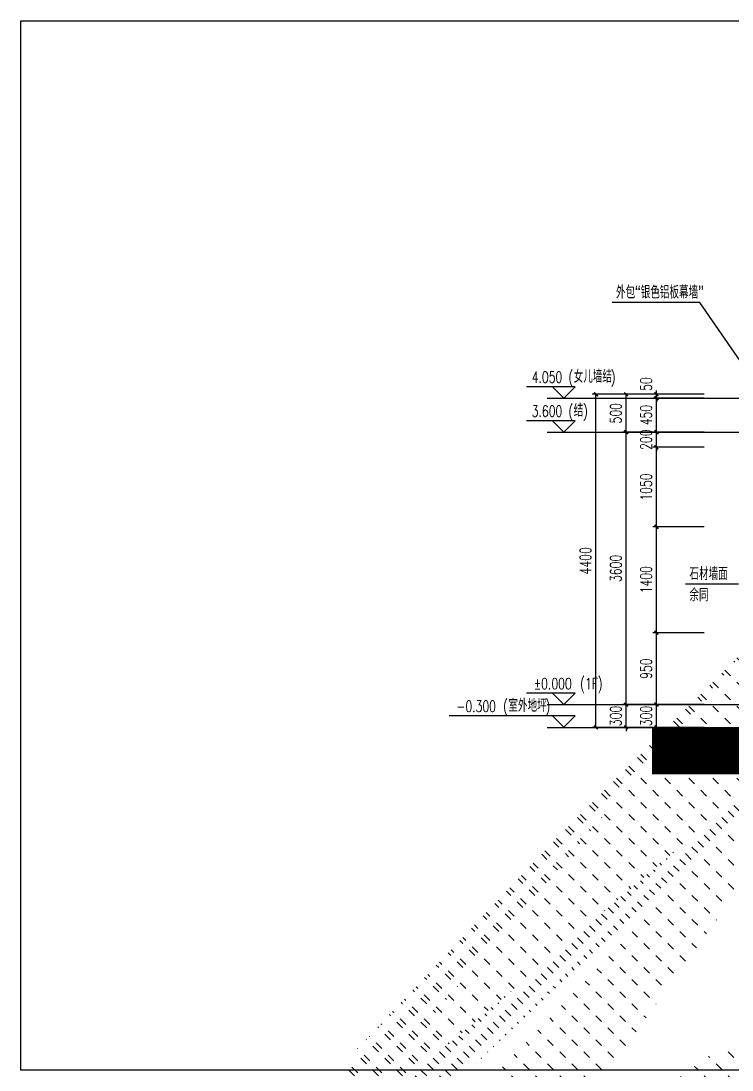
# Model space of a CAD drawing. Extents: x -4210259 to 293730, y -7499 to 868879.
# Drawn here: x -2377130 to -2367734, y 512410 to 526270 of the extents above; entities that cross this region are included whole.
import ezdxf

# ---------------------------------------------------------------- set-up
doc = ezdxf.new("R2010")
doc.units = 0
doc.header["$LTSCALE"] = 1000
doc.header["$MEASUREMENT"] = 0
doc.linetypes.add('DOTE', pattern=[2.4200000000000004, 2, -0.2, 0.02, -0.2])
doc.layers.get('Defpoints').update_dxf_attribs({"color": 210})
for name, color, linetype in [('A-AXIS-D', 1, 'Continuous'), ('A-AXIS-DOTE', 14, 'DOTE'), ('A-AXIS-DP', 126, 'Continuous'), ('A-AXIS-ELEV', 4, 'Continuous'), ('A-LIN-V', 9, 'Continuous'), ('DIM_SYMB', 3, 'Continuous'), ('PUB_TEXT', 7, 'Continuous')]:
    doc.layers.add(name, color=color, linetype=linetype)
doc.layers.add('A-WALL-HATCH', color=8, linetype='Continuous', lineweight=13)
doc.styles.add('_TCH_DIM', font='SIMPLEX', dxfattribs={"bigfont": 'GBCBIG'})
doc.styles.add('_TCH_DIM_T3', font='SIMPLEX', dxfattribs={"width": 0.7058823529411765, "bigfont": 'GBCBIG'})
doc.dimstyles.new('_TCH_ARCH&&50', dxfattribs={"dimtxt": 148.75, "dimasz": 50, "dimexe": 50, "dimexo": 50, "dimgap": 63.12500000000001, "dimtad": 1, "dimdec": 0, "dimzin": 0, "dimdsep": 46, "dimtxsty": '_TCH_DIM_T3', "dimblk": 'ARCHTICK', "dimcen": 0.09, "dimclrt": 7, "dimazin": 2, "dimtfac": 1, "dimtdec": 0, "dimtix": 1, "dimtmove": 2, "dimatfit": 3, "dimfxl": 0, "dimtolj": 1, "dimtzin": 0, "dimarcsym": 0})

# ---------------------------------------------------------------- blocks, each defined once
blk = doc.blocks.new('_ArchTick')
at = {"color": 0, "linetype": 'ByBlock', "const_width": 0.4}
blk.add_lwpolyline([(-0.5, -0.5), (0.5, 0.5)], dxfattribs=at)
blk = doc.blocks.new('*D866')
at = {"layer": 'A-AXIS-DP', "color": 0, "lineweight": -2}
for p, q in [((-2368100.000000001, 521337.4520265248), (-2368782.557540894, 521337.4520265248)), ((-2368100.000000001, 521287.4520265248), (-2368782.557540894, 521287.4520265248)), ((-2368732.557540894, 521337.4520265248), (-2368732.557540894, 521387.4520265248)), ((-2368732.557540894, 521287.4520265248), (-2368732.557540894, 521337.4520265248)), ((-2368732.557540894, 521287.4520265248), (-2368732.557540894, 521237.4520265248))]:
    blk.add_line(p, q, dxfattribs=at)
at = {"layer": 'Defpoints', "color": 0}
for p in [(-2368732.557540894, 521337.4520265248), (-2368050.000000001, 521337.4520265248), (-2368050.000000001, 521287.4520265248)]:
    blk.add_point(p, dxfattribs=at)
at = {"layer": 'A-AXIS-DP', "color": 0, "lineweight": -2, "xscale": 50, "yscale": 50, "zscale": 50}
for p, rotation in [((-2368732.557540894, 521337.4520265248), 270), ((-2368732.557540894, 521287.4520265248), 90)]:
    blk.add_blockref('_ArchTick', p, dxfattribs=dict(at, rotation=rotation))
at = {"layer": 'A-AXIS-DP', "color": 7, "insert": (-2368870.057540894, 521472.4520265246), "char_height": 148.75, "attachment_point": 5, "rotation": 90, "style": '_TCH_DIM_T3'}
blk.add_mtext('\\A1;50', dxfattribs=at)
blk = doc.blocks.new('*D867')
at = {"layer": 'A-AXIS-DP', "color": 0, "lineweight": -2}
for p, q in [((-2368100.000000001, 521287.4520265248), (-2368782.557540894, 521287.4520265248)), ((-2368732.557540894, 520837.4520265248), (-2368732.557540894, 521287.4520265248)), ((-2368100.000000001, 520837.4520265248), (-2368782.557540894, 520837.4520265248))]:
    blk.add_line(p, q, dxfattribs=at)
at = {"layer": 'Defpoints', "color": 0}
for p in [(-2368732.557540894, 521287.4520265248), (-2368050.000000001, 521287.4520265248), (-2368050.000000001, 520837.4520265248)]:
    blk.add_point(p, dxfattribs=at)
at = {"layer": 'A-AXIS-DP', "color": 0, "lineweight": -2, "xscale": 50, "yscale": 50, "zscale": 50}
for p, rotation in [((-2368732.557540894, 521287.4520265248), 90), ((-2368732.557540894, 520837.4520265248), 270)]:
    blk.add_blockref('_ArchTick', p, dxfattribs=dict(at, rotation=rotation))
at = {"layer": 'A-AXIS-DP', "color": 7, "insert": (-2368870.057540894, 521062.4520265253), "char_height": 148.75, "attachment_point": 5, "rotation": 90, "style": '_TCH_DIM_T3'}
blk.add_mtext('\\A1;450', dxfattribs=at)
blk = doc.blocks.new('*D868')
at = {"layer": 'A-AXIS-DP', "color": 0, "lineweight": -2}
for p, q in [((-2368732.557540894, 520837.4520265248), (-2368732.557540894, 520887.4520265248)), ((-2368100.000000001, 520837.4520265248), (-2368782.557540894, 520837.4520265248)), ((-2368732.557540894, 520637.4520265248), (-2368732.557540894, 520837.4520265248)), ((-2368100.000000001, 520637.4520265248), (-2368782.557540894, 520637.4520265248)), ((-2368732.557540894, 520637.4520265248), (-2368732.557540894, 520587.4520265248))]:
    blk.add_line(p, q, dxfattribs=at)
at = {"layer": 'Defpoints', "color": 0}
for p in [(-2368732.557540894, 520837.4520265248), (-2368050.000000001, 520837.4520265248), (-2368050.000000001, 520637.4520265248)]:
    blk.add_point(p, dxfattribs=at)
at = {"layer": 'A-AXIS-DP', "color": 0, "lineweight": -2, "xscale": 50, "yscale": 50, "zscale": 50}
for p, rotation in [((-2368732.557540894, 520837.4520265248), 270), ((-2368732.557540894, 520637.4520265248), 90)]:
    blk.add_blockref('_ArchTick', p, dxfattribs=dict(at, rotation=rotation))
at = {"layer": 'A-AXIS-DP', "color": 7, "insert": (-2368870.057540894, 520737.4520265253), "char_height": 148.75, "attachment_point": 5, "rotation": 90, "style": '_TCH_DIM_T3'}
blk.add_mtext('\\A1;200', dxfattribs=at)
blk = doc.blocks.new('*D869')
at = {"layer": 'A-AXIS-DP', "color": 0, "lineweight": -2}
for p, q in [((-2368100.000000001, 520637.4520265248), (-2368782.557540894, 520637.4520265248)), ((-2368732.557540894, 519587.4520265799), (-2368732.557540894, 520637.4520265248)), ((-2368100.000000001, 519587.4520265799), (-2368782.557540894, 519587.4520265799))]:
    blk.add_line(p, q, dxfattribs=at)
at = {"layer": 'Defpoints', "color": 0}
for p in [(-2368732.557540894, 520637.4520265248), (-2368050.000000001, 520637.4520265248), (-2368050.000000001, 519587.4520265799)]:
    blk.add_point(p, dxfattribs=at)
at = {"layer": 'A-AXIS-DP', "color": 0, "lineweight": -2, "xscale": 50, "yscale": 50, "zscale": 50}
for p, rotation in [((-2368732.557540894, 520637.4520265248), 90), ((-2368732.557540894, 519587.4520265799), 270)]:
    blk.add_blockref('_ArchTick', p, dxfattribs=dict(at, rotation=rotation))
at = {"layer": 'A-AXIS-DP', "color": 7, "insert": (-2368870.057540894, 520112.4520265529), "char_height": 148.75, "attachment_point": 5, "rotation": 90, "style": '_TCH_DIM_T3'}
blk.add_mtext('\\A1;1050', dxfattribs=at)
blk = doc.blocks.new('*D870')
at = {"layer": 'A-AXIS-DP', "color": 0, "lineweight": -2}
for p, q in [((-2368100.000000001, 519587.4520265799), (-2368782.557540894, 519587.4520265799)), ((-2368732.557540894, 518187.4520252013), (-2368732.557540894, 519587.4520265799)), ((-2368100.000000001, 518187.4520252013), (-2368782.557540894, 518187.4520252013))]:
    blk.add_line(p, q, dxfattribs=at)
at = {"layer": 'Defpoints', "color": 0}
for p in [(-2368732.557540894, 519587.4520265799), (-2368050.000000001, 519587.4520265799), (-2368050.000000001, 518187.4520252013)]:
    blk.add_point(p, dxfattribs=at)
at = {"layer": 'A-AXIS-DP', "color": 0, "lineweight": -2, "xscale": 50, "yscale": 50, "zscale": 50}
for p, rotation in [((-2368732.557540894, 519587.4520265799), 90), ((-2368732.557540894, 518187.4520252013), 270)]:
    blk.add_blockref('_ArchTick', p, dxfattribs=dict(at, rotation=rotation))
at = {"layer": 'A-AXIS-DP', "color": 7, "insert": (-2368870.057540894, 518887.4520258912), "char_height": 148.75, "attachment_point": 5, "rotation": 90, "style": '_TCH_DIM_T3'}
blk.add_mtext('\\A1;1400', dxfattribs=at)
blk = doc.blocks.new('*D871')
at = {"layer": 'A-AXIS-DP', "color": 0, "lineweight": -2}
for p, q in [((-2368100.000000001, 518187.4520252013), (-2368782.557540894, 518187.4520252013)), ((-2368732.557540894, 517237.4520265248), (-2368732.557540894, 518187.4520252013)), ((-2368100.000000001, 517237.4520265248), (-2368782.557540894, 517237.4520265248))]:
    blk.add_line(p, q, dxfattribs=at)
at = {"layer": 'Defpoints', "color": 0}
for p in [(-2368732.557540894, 518187.4520252013), (-2368050.000000001, 518187.4520252013), (-2368050.000000001, 517237.4520265248)]:
    blk.add_point(p, dxfattribs=at)
at = {"layer": 'A-AXIS-DP', "color": 0, "lineweight": -2, "xscale": 50, "yscale": 50, "zscale": 50}
for p, rotation in [((-2368732.557540894, 518187.4520252013), 90), ((-2368732.557540894, 517237.4520265248), 270)]:
    blk.add_blockref('_ArchTick', p, dxfattribs=dict(at, rotation=rotation))
at = {"layer": 'A-AXIS-DP', "color": 7, "insert": (-2368870.057540894, 517712.4520258636), "char_height": 148.75, "attachment_point": 5, "rotation": 90, "style": '_TCH_DIM_T3'}
blk.add_mtext('\\A1;950', dxfattribs=at)
blk = doc.blocks.new('*D872')
at = {"layer": 'A-AXIS-DP', "color": 0, "lineweight": -2}
for p, q in [((-2368732.557540894, 517237.4520265248), (-2368732.557540894, 517287.4520265248)), ((-2368100.000000001, 517237.4520265248), (-2368782.557540894, 517237.4520265248)), ((-2368732.557540894, 516937.4520265248), (-2368732.557540894, 517237.4520265248)), ((-2368100.000000001, 516937.4520265248), (-2368782.557540894, 516937.4520265248)), ((-2368732.557540894, 516937.4520265248), (-2368732.557540894, 516887.4520265248))]:
    blk.add_line(p, q, dxfattribs=at)
at = {"layer": 'Defpoints', "color": 0}
for p in [(-2368732.557540894, 517237.4520265248), (-2368050.000000001, 517237.4520265248), (-2368050.000000001, 516937.4520265248)]:
    blk.add_point(p, dxfattribs=at)
at = {"layer": 'A-AXIS-DP', "color": 0, "lineweight": -2, "xscale": 50, "yscale": 50, "zscale": 50}
for p, rotation in [((-2368732.557540894, 517237.4520265248), 270), ((-2368732.557540894, 516937.4520265248), 90)]:
    blk.add_blockref('_ArchTick', p, dxfattribs=dict(at, rotation=rotation))
at = {"layer": 'A-AXIS-DP', "color": 7, "insert": (-2368870.057540894, 517087.4520265253), "char_height": 148.75, "attachment_point": 5, "rotation": 90, "style": '_TCH_DIM_T3'}
blk.add_mtext('\\A1;300', dxfattribs=at)
blk = doc.blocks.new('*D873')
at = {"layer": 'A-AXIS-D', "color": 0, "lineweight": -2}
for p, q in [((-2369146.724205018, 521337.4520265248), (-2369582.557540894, 521337.4520265248)), ((-2369532.557540894, 516937.4520265248), (-2369532.557540894, 521337.4520265248)), ((-2369146.724205018, 516937.4520265248), (-2369582.557540894, 516937.4520265248))]:
    blk.add_line(p, q, dxfattribs=at)
at = {"layer": 'Defpoints', "color": 0}
for p in [(-2369532.557540894, 521337.4520265248), (-2369096.724205018, 521337.4520265248), (-2369096.724205018, 516937.4520265248)]:
    blk.add_point(p, dxfattribs=at)
at = {"layer": 'A-AXIS-D', "color": 0, "lineweight": -2, "xscale": 50, "yscale": 50, "zscale": 50}
for p, rotation in [((-2369532.557540894, 521337.4520265248), 90), ((-2369532.557540894, 516937.4520265248), 270)]:
    blk.add_blockref('_ArchTick', p, dxfattribs=dict(at, rotation=rotation))
at = {"layer": 'A-AXIS-D', "color": 7, "insert": (-2369670.057540894, 519137.4520265253), "char_height": 148.75, "attachment_point": 5, "rotation": 90, "style": '_TCH_DIM_T3'}
blk.add_mtext('\\A1;4400', dxfattribs=at)
blk = doc.blocks.new('*D874')
at = {"layer": 'A-AXIS-D', "color": 0, "lineweight": -2}
for p, q in [((-2368746.724205018, 521337.4520265248), (-2369182.557540894, 521337.4520265248)), ((-2369132.557540894, 520837.4520265248), (-2369132.557540894, 521337.4520265248)), ((-2368746.724205018, 520837.4520265248), (-2369182.557540894, 520837.4520265248))]:
    blk.add_line(p, q, dxfattribs=at)
at = {"layer": 'Defpoints', "color": 0}
for p in [(-2369132.557540894, 521337.4520265248), (-2368696.724205018, 521337.4520265248), (-2368696.724205018, 520837.4520265248)]:
    blk.add_point(p, dxfattribs=at)
at = {"layer": 'A-AXIS-D', "color": 0, "lineweight": -2, "xscale": 50, "yscale": 50, "zscale": 50}
for p, rotation in [((-2369132.557540894, 521337.4520265248), 90), ((-2369132.557540894, 520837.4520265248), 270)]:
    blk.add_blockref('_ArchTick', p, dxfattribs=dict(at, rotation=rotation))
at = {"layer": 'A-AXIS-D', "color": 7, "insert": (-2369270.057540894, 521087.4520265253), "char_height": 148.75, "attachment_point": 5, "rotation": 90, "style": '_TCH_DIM_T3'}
blk.add_mtext('\\A1;500', dxfattribs=at)
blk = doc.blocks.new('*D875')
at = {"layer": 'A-AXIS-D', "color": 0, "lineweight": -2}
for p, q in [((-2368746.724205018, 520837.4520265248), (-2369182.557540894, 520837.4520265248)), ((-2369132.557540894, 517237.4520265248), (-2369132.557540894, 520837.4520265248)), ((-2368746.724205018, 517237.4520265248), (-2369182.557540894, 517237.4520265248))]:
    blk.add_line(p, q, dxfattribs=at)
at = {"layer": 'Defpoints', "color": 0}
for p in [(-2369132.557540894, 520837.4520265248), (-2368696.724205018, 520837.4520265248), (-2368696.724205018, 517237.4520265248)]:
    blk.add_point(p, dxfattribs=at)
at = {"layer": 'A-AXIS-D', "color": 0, "lineweight": -2, "xscale": 50, "yscale": 50, "zscale": 50}
for p, rotation in [((-2369132.557540894, 520837.4520265248), 90), ((-2369132.557540894, 517237.4520265248), 270)]:
    blk.add_blockref('_ArchTick', p, dxfattribs=dict(at, rotation=rotation))
at = {"layer": 'A-AXIS-D', "color": 7, "insert": (-2369270.057540894, 519037.4520265253), "char_height": 148.75, "attachment_point": 5, "rotation": 90, "style": '_TCH_DIM_T3'}
blk.add_mtext('\\A1;3600', dxfattribs=at)
blk = doc.blocks.new('*D876')
at = {"layer": 'A-AXIS-D', "color": 0, "lineweight": -2}
for p, q in [((-2369132.557540894, 517237.4520265248), (-2369132.557540894, 517287.4520265248)), ((-2368746.724205018, 517237.4520265248), (-2369182.557540894, 517237.4520265248)), ((-2369132.557540894, 516937.4520265248), (-2369132.557540894, 517237.4520265248)), ((-2368746.724205018, 516937.4520265248), (-2369182.557540894, 516937.4520265248)), ((-2369132.557540894, 516937.4520265248), (-2369132.557540894, 516887.4520265248))]:
    blk.add_line(p, q, dxfattribs=at)
at = {"layer": 'Defpoints', "color": 0}
for p in [(-2369132.557540894, 517237.4520265248), (-2368696.724205018, 517237.4520265248), (-2368696.724205018, 516937.4520265248)]:
    blk.add_point(p, dxfattribs=at)
at = {"layer": 'A-AXIS-D', "color": 0, "lineweight": -2, "xscale": 50, "yscale": 50, "zscale": 50}
for p, rotation in [((-2369132.557540894, 517237.4520265248), 270), ((-2369132.557540894, 516937.4520265248), 90)]:
    blk.add_blockref('_ArchTick', p, dxfattribs=dict(at, rotation=rotation))
at = {"layer": 'A-AXIS-D', "color": 7, "insert": (-2369270.057540894, 517087.4520265253), "char_height": 148.75, "attachment_point": 5, "rotation": 90, "style": '_TCH_DIM_T3'}
blk.add_mtext('\\A1;300', dxfattribs=at)

msp = doc.modelspace()

# ---------------------------------------------------------------- hatches: boundary and pattern name
at = {"layer": 'A-WALL-HATCH'}
h = msp.add_hatch(dxfattribs=at)
h.set_pattern_fill('夯实土壤', color=256, scale=40)
h.set_pattern_definition([(45, (-40602172870.57701, -3385484292.547974), (-158.9576044107359, 158.9576044107359), []), (45, (-40602172786.57701, -3385484292.547974), (-158.9576044107359, 158.9576044107359), []), (45, (-40602172702.57701, -3385484292.547974), (-158.9576044107359, 158.9576044107359), []), (135, (-40602172870.57701, -3385484292.547974), (-158.9576044107359, -158.9576044107359), [106, -118.8]), (135, (-40602172828.57701, -3385484250.547974), (-158.9576044107359, -158.9576044107359), [106, -118.8]), (135, (-40602172786.57701, -3385484208.547974), (-158.9576044107359, -158.9576044107359), [106, -118.8])])
h.paths.add_polyline_path([(-2366678.774597163, 516762.4520261625), (-2362894.501220697, 516762.4520261625), (-2362894.501220697, 516317.4520265245), (-2366678.774597162, 516317.4520265246)])
h.paths.add_polyline_path([(-2368791.22541809, 516937.4520265246), (-2366978.774597168, 516937.4520265246), (-2366978.774597168, 516317.4520265246), (-2368791.22541809, 516317.4520265246)])
h.paths.add_polyline_path([(-2362281.22541809, 516317.4520265246), (-2362281.225418079, 516762.4520262777), (-2362894.501220698, 516762.4520262777), (-2362894.501220697, 516317.4520265246)])
h.paths.add_polyline_path([(-2359920, 516317.4520265246), (-2359920, 516937.4520265244), (-2361981.22541809, 516937.4520265246), (-2361981.22541809, 516317.4520265246)])

# ---------------------------------------------------------------- linework, layer by layer
at = {"layer": 'A-AXIS-DOTE', "ltscale": 30}
for p, q in [((-2370176.724205017, 521287.4520265246), (-2362680.000007629, 521287.4520265246)), ((-2370176.724205017, 520837.4520265246), (-2362680.000007629, 520837.4520265246)), ((-2370176.724205017, 517237.4520265246), (-2359830, 517237.4520265246))]:
    msp.add_line(p, q, dxfattribs=at)
at = {"layer": 'A-AXIS-DOTE'}
msp.add_line((-2370176.724205017, 516937.4520265246), (-2359830, 516937.4520265246), dxfattribs=at)
at = {"layer": 'A-AXIS-ELEV'}
for p, q in [((-2369806.724205017, 521437.4520260477), (-2370450.506088257, 521437.4520260477)), ((-2369956.724205017, 521287.4520260477), (-2370106.724205017, 521437.4520260477)), ((-2369956.724205017, 521287.4520260477), (-2369806.724205017, 521437.4520260477)), ((-2369806.724205017, 520987.4520260477), (-2370450.506088257, 520987.4520260477)), ((-2369956.724205017, 520837.4520260477), (-2370106.724205017, 520987.4520260477)), ((-2369956.724205017, 520837.4520260477), (-2369806.724205017, 520987.4520260477)), ((-2369806.724205017, 517387.4520265246), (-2370450.506088257, 517387.4520265246)), ((-2369956.724205017, 517237.4520265246), (-2370106.724205017, 517387.4520265246)), ((-2369956.724205017, 517237.4520265246), (-2369806.724205017, 517387.4520265246)), ((-2369806.580276489, 517089.3923651362), (-2371470, 517089.3923651362)), ((-2369956.580276489, 516939.3923651362), (-2370106.580276489, 517089.3923651362)), ((-2369956.580276489, 516939.3923651362), (-2369806.580276489, 517089.3923651362))]:
    msp.add_line(p, q, dxfattribs=at)
at = {"layer": 'A-LIN-V'}
msp.add_lwpolyline([(-2377130, 526270), (-2327650, 526270), (-2327650, 512410), (-2377130, 512410)], close=True, dxfattribs=at)
at = {"layer": 'DIM_SYMB'}
for p, q in [((-2368160, 522550), (-2369320, 522550)), ((-2367290, 521287.4520265246), (-2368160, 522550)), ((-2367650, 518830), (-2368350, 518830))]:
    msp.add_line(p, q, dxfattribs=at)

# ---------------------------------------------------------------- texts
at = {"layer": 'PUB_TEXT', "style": '_TCH_DIM'}
for s, p in [('外包“银色铝板幕墙”', (-2369267.5, 522602.5)), ('女儿墙结', (-2369826.506088257, 521489.9520260477)), ('结', (-2369826.506088257, 521039.9520260477)), ('石材墙面', (-2368297.5, 518882.5)), ('余同', (-2368297.5, 518602.5)), ('室外地坪', (-2370690, 517141.8923651362))]:
    msp.add_text(s, height=168.7943262411347, dxfattribs=at).set_placement(p)
at = {"layer": 'PUB_TEXT', "style": '_TCH_DIM', "width": 0.7058823529411765}
for s, p in [('4.050', (-2370381.506088257, 521489.9520260477)), ('(', (-2369896.506088257, 521489.9520260477)), (')', (-2369335.016726555, 521489.9520260477)), ('3.600', (-2370381.506088257, 521039.9520260477)), ('(', (-2369896.506088257, 521039.9520260477)), (')', (-2369703.633747831, 521039.9520260477)), ('%%P0.000', (-2370355.506088257, 517439.9520265246)), ('(1F)', (-2369740.506088257, 517439.9520265246)), ('-0.300', (-2371375, 517141.8923651362)), ('(', (-2370760, 517141.8923651362)), (')', (-2370198.510638298, 517141.8923651362))]:
    msp.add_text(s, height=148.75, dxfattribs=at).set_placement(p)

# ---------------------------------------------------------------- dimensions: what is measured, and where the dimension line sits
at = {"layer": 'A-AXIS-D'}
for p1, p2, picture, middle in [((-2369096.724205017, 516937.4520265246), (-2369096.724205017, 521337.4520265246), '*D873', (-2369670.057540894, 519137.4520265253)), ((-2368696.724205017, 520837.4520265246), (-2368696.724205017, 521337.4520265246), '*D874', (-2369270.057540894, 521087.4520265253)), ((-2368696.724205017, 517237.4520265246), (-2368696.724205017, 520837.4520265246), '*D875', (-2369270.057540894, 519037.4520265253)), ((-2368696.724205017, 516937.4520265246), (-2368696.724205017, 517237.4520265246), '*D876', (-2369270.057540894, 517087.4520265253))]:
    dim = msp.add_aligned_dim(p1=p1, p2=p2, distance=435.8333358769305, dimstyle='_TCH_ARCH&&50', dxfattribs=at)
    dim.commit()
    dim.dimension.update_dxf_attribs({"geometry": picture, "text_midpoint": middle})
at = {"layer": 'A-AXIS-DP'}
dim = msp.add_linear_dim(base=(-2368732.557540894, 521337.4520265248), p1=(-2368050, 521287.4520265246), p2=(-2368050, 521337.4520265246), angle=90, dimstyle='_TCH_ARCH&&50', dxfattribs=at)
dim.commit()
dim.dimension.update_dxf_attribs({"geometry": '*D866', "text_midpoint": (-2368870.057540894, 521472.4520265246), "dimtype": 129})
for p1, p2, picture, middle in [((-2368050, 520837.4520265246), (-2368050, 521287.4520265246), '*D867', (-2368870.057540894, 521062.4520265253)), ((-2368050, 520637.4520265246), (-2368050, 520837.4520265246), '*D868', (-2368870.057540894, 520737.4520265253)), ((-2368050, 519587.4520265796), (-2368050, 520637.4520265246), '*D869', (-2368870.057540894, 520112.4520265529)), ((-2368050, 518187.4520252011), (-2368050, 519587.4520265796), '*D870', (-2368870.057540894, 518887.4520258912)), ((-2368050, 517237.4520265246), (-2368050, 518187.4520252011), '*D871', (-2368870.057540894, 517712.4520258636)), ((-2368050, 516937.4520265246), (-2368050, 517237.4520265246), '*D872', (-2368870.057540894, 517087.4520265253))]:
    dim = msp.add_aligned_dim(p1=p1, p2=p2, distance=682.5575408940203, dimstyle='_TCH_ARCH&&50', dxfattribs=at)
    dim.commit()
    dim.dimension.update_dxf_attribs({"geometry": picture, "text_midpoint": middle})

doc.saveas('drawing.dxf')
